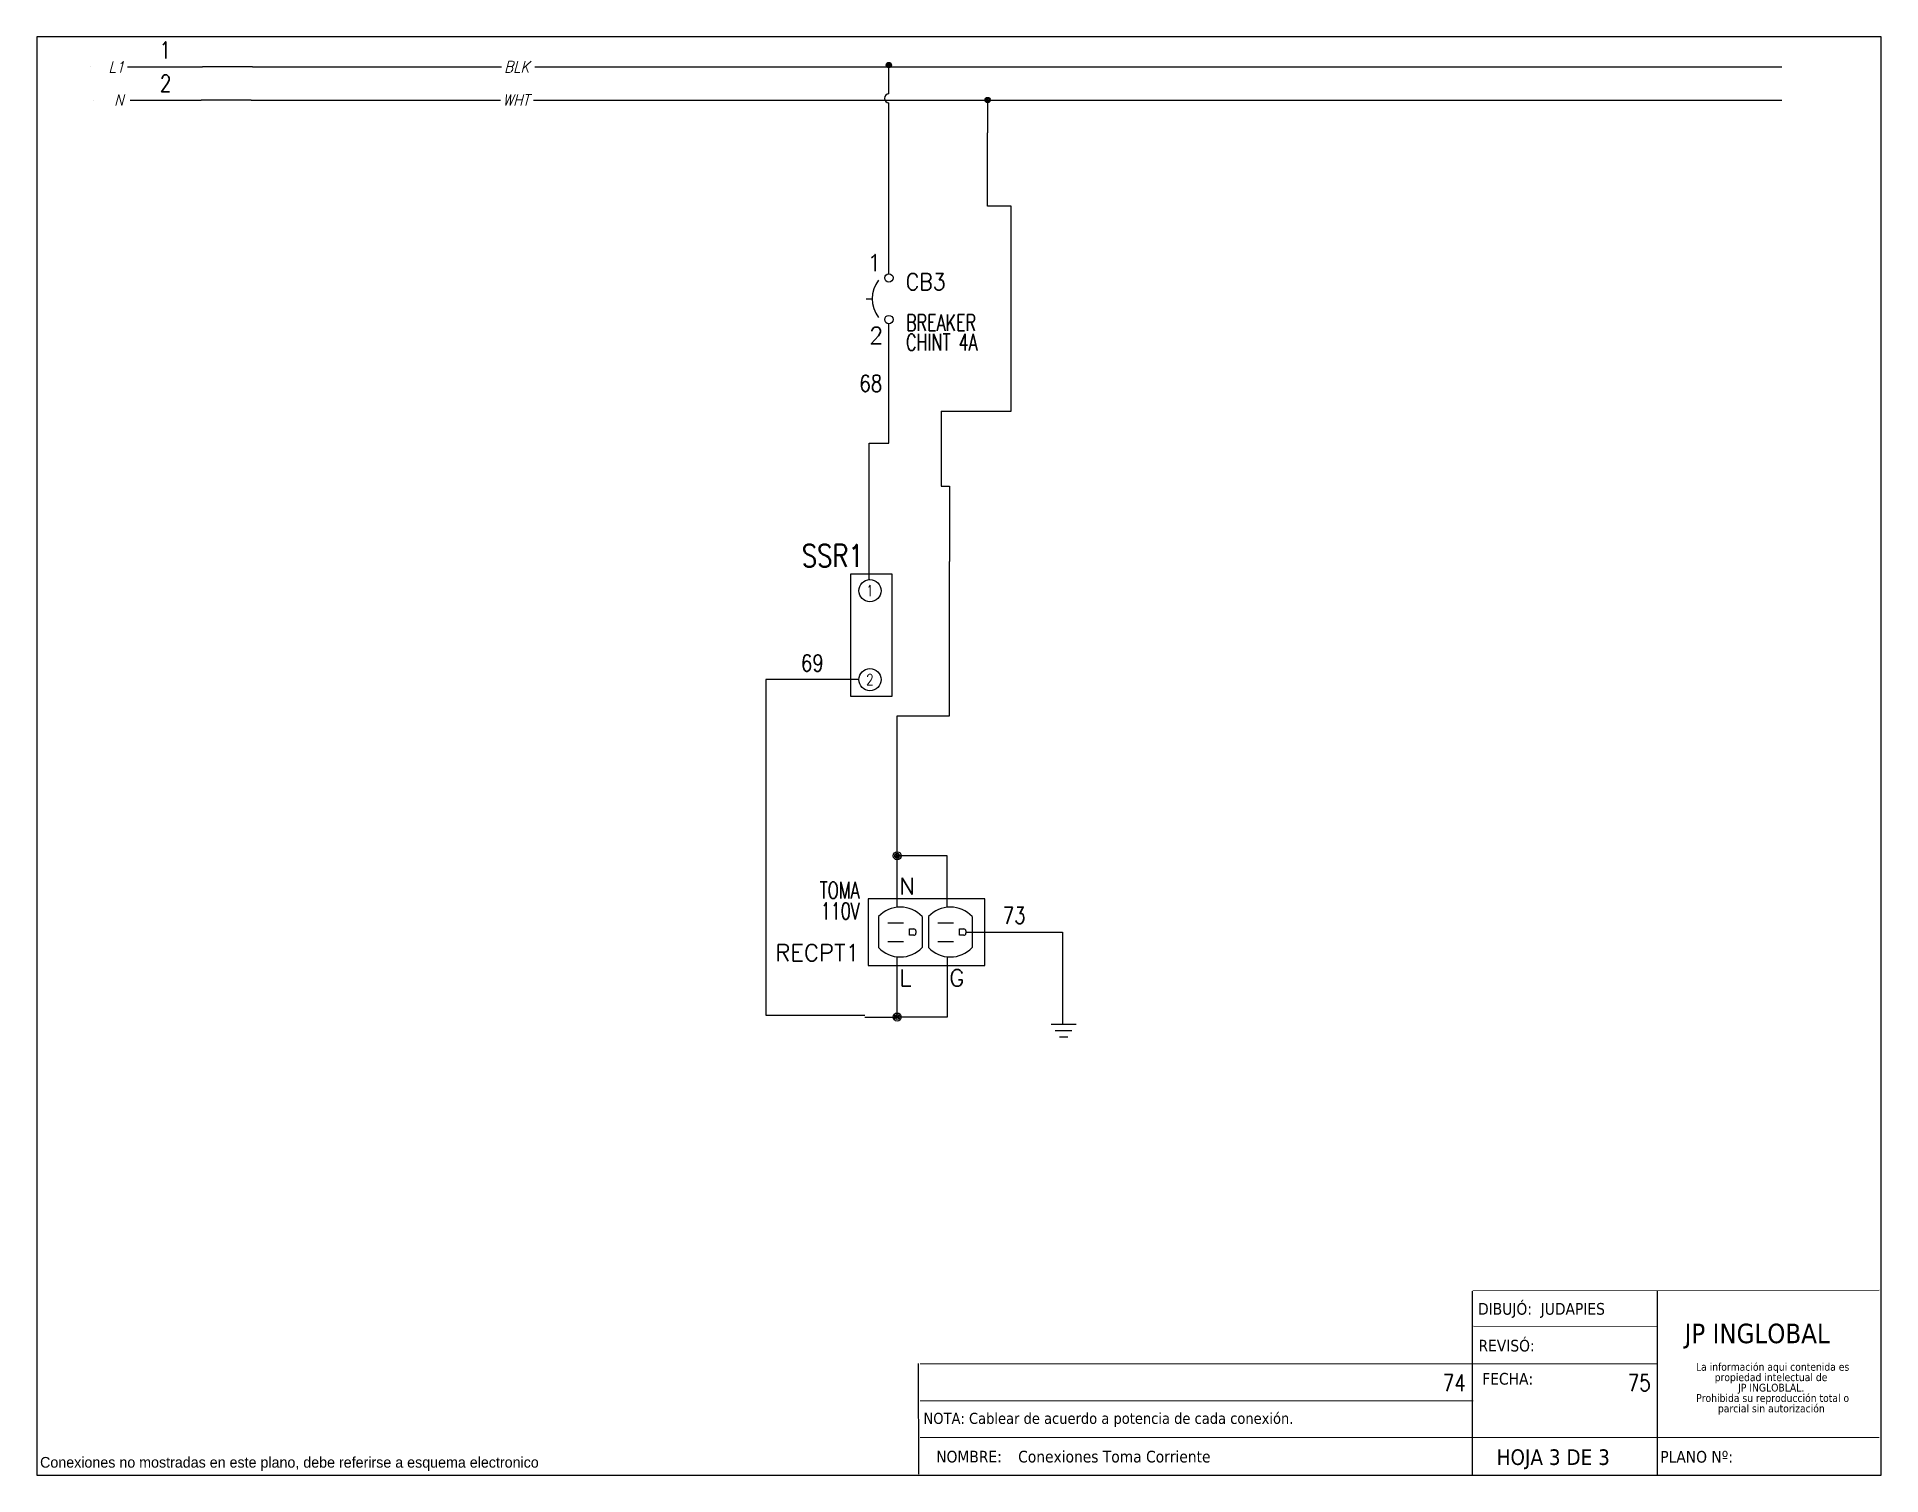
# Model space of a CAD drawing. Header units: inches. Extents: x 15 to 148, y 10 to 111.
# Drawn here: x 126.91 to 147.66, y 94.57 to 110.76 of the extents above; entities outside this region: 1.
import ezdxf
from ezdxf.enums import TextEntityAlignment as Align

# ---------------------------------------------------------------- set-up
doc = ezdxf.new("R2010")
doc.units = ezdxf.units.IN
doc.header["$MEASUREMENT"] = 0
doc.linetypes.add('CENTERX2', pattern=[20.32, 12.7, -2.54, 2.54, -2.54])
doc.linetypes.add('HIDDEN2', pattern=[0.1875, 0.125, -0.0625])
for name, color, linetype in [('BLK_12AWG', 7, 'Continuous'), ('CONTORNO', 179, 'Continuous'), ('DESC', 250, 'Continuous'), ('MISC', 250, 'Continuous'), ('SYMS', 7, 'Continuous'), ('TAGS', 250, 'Continuous'), ('TERMS', 250, 'Continuous'), ('WIREFIXED', 160, 'Continuous')]:
    doc.layers.add(name, color=color, linetype=linetype)
doc.styles.add('SLDTEXTSTYLE0', font='tahoma.ttf')
doc.styles.add('SLDTEXTSTYLE1', font='tahomabd.ttf')
doc.styles.add('WD', font='romans.shx')

# ---------------------------------------------------------------- blocks, each defined once
blk = doc.blocks.new('HT0_LGENERIC')
at = {"style": 'WD', "oblique": 15, "width": 0.9}
blk.add_attdef('COLOR', text='', height=0.125, dxfattribs=at).set_placement((0, 0), align=Align.MIDDLE_CENTER)
at = {"color": 7, "style": 'WD'}
for tag, p in [('X4_TINY_DOT_DONT_REMOVE', (-0.125, 0)), ('X1_TINY_DOT_DONT_REMOVE', (0.125, 0))]:
    blk.add_attdef(tag, p, '', height=0.0001, dxfattribs=at)
at = {"style": 'WD', "flags": 1}
for tag, p in [('X4TERM01', (-0.125, 0)), ('X1TERM01', (0.125, 0))]:
    blk.add_attdef(tag, p, '', height=0.01, dxfattribs=at)
blk = doc.blocks.new('SW_NOTE_2')
at = {"layer": 'CONTORNO', "color": 0, "char_height": 1.0583, "attachment_point": 2, "style": 'SLDTEXTSTYLE0'}
for s, insert in [('La información aqui contenida es ', (10.29, 1.34)), ('propiedad intelectual de', (10.08, -0.07)), ('JP INGLOBLAL.', (10.1, -1.48)), ('Prohibida su reproducción total o ', (10.3, -2.89)), ('parcial sin autorización', (10.12, -4.3))]:
    blk.add_mtext(s, dxfattribs=dict(at, insert=insert))
blk = doc.blocks.new('VCB1')
at = {"linetype": 'HIDDEN2'}
blk.add_line((-0.171, 0), (-0.125, 0), dxfattribs=at)
for centre in [(0, 0.156), (0, -0.156)]:
    blk.add_circle(centre, 0.0312)
blk.add_arc((0.109, 0), 0.234, 143.1301, 216.8699)
at = {"style": 'WD'}
for tag, p, width in [('INST', (0.219, 0.388), 0.7), ('LOC', (0.219, 0.219), 0.7), ('TAG1', (0.127, 0.064), 0.9), ('XREF', (0.129, -0.09), 0.7), ('DESC1', (0.129, -0.242), 0.7), ('DESC2', (0.129, -0.389), 0.7)]:
    blk.add_attdef(tag, p, '', height=0.125, dxfattribs=dict(at, width=width))
at = {"linetype": 'Continuous', "style": 'WD'}
for tag, height, flags, p in [('TERM01', 0.125, 8, (-0.055, 0.207)), ('MFG', 0.01, 9, (-0.142, -0.088)), ('CAT', 0.01, 9, (-0.142, -0.073))]:
    blk.add_attdef(tag, text='', height=height, dxfattribs=dict(at, flags=flags)).set_placement(p, align=Align.RIGHT)
at = {"style": 'WD', "width": 0.7}
blk.add_attdef('RATING1', text='', height=0.125, dxfattribs=at).set_placement((-0.188, 0.062), align=Align.RIGHT)
at = {"color": 7, "style": 'WD', "flags": 1}
for tag, p in [('X2TERM01', (0, 0.188)), ('X8TERM02', (0, -0.188))]:
    blk.add_attdef(tag, p, '', height=0.0125, dxfattribs=at)
at = {"color": 7, "style": 'WD'}
for tag, p in [('X4LINK', (-0.25, 0)), ('X1LINK', (0, 0))]:
    blk.add_attdef(tag, p, '', height=0.01, dxfattribs=at)
at = {"linetype": 'Continuous', "style": 'WD', "flags": 9}
blk.add_attdef('ASSYCODE', text='', height=0.01, dxfattribs=at).set_placement((-0.153, -0.106), align=Align.CENTER)
at = {"style": 'WD', "flags": 9}
for tag, p in [('CONTACT', (-0.129, -0.129)), ('FAMILY', (-0.142, -0.036))]:
    blk.add_attdef(tag, text='', height=0.01, dxfattribs=at).set_placement(p, align=Align.RIGHT)
at = {"linetype": 'Continuous', "style": 'WD', "flags": 8}
blk.add_attdef('TERM02', text='', height=0.125, dxfattribs=at).set_placement((-0.041, -0.213), align=Align.TOP_RIGHT)
blk = doc.blocks.new('VCN1RDUP')
for p, q in [((-0.219, 0.25), (-0.219, -0.25)), ((0.656, 0.25), (-0.219, 0.25)), ((0.656, -0.25), (0.656, 0.25)), ((-0.14, 0.117), (-0.14, -0.117)), ((-0.071, 0.07), (0.046, 0.07)), ((0.093, -0.024), (0.093, 0.023)), ((0.093, 0.023), (0.125, 0.023)), ((0.14, 0.008), (0.14, -0.009)), ((0.187, 0.117), (0.187, -0.117)), ((0.235, 0.117), (0.235, -0.117)), ((0.304, 0.07), (0.421, 0.07)), ((0.468, -0.024), (0.468, 0.023)), ((0.468, 0.023), (0.5, 0.023)), ((0.515, 0.008), (0.515, -0.009)), ((0.562, 0.117), (0.562, -0.117)), ((-0.071, -0.071), (0.046, -0.071)), ((0.125, -0.024), (0.093, -0.024)), ((0.304, -0.071), (0.421, -0.071)), ((0.5, -0.024), (0.468, -0.024)), ((-0.219, -0.25), (0.656, -0.25))]:
    blk.add_line(p, q)
for centre, radius, start, end in [((0.023, -0.039), 0.226, 43.6028, 136.3972), ((0.398, -0.039), 0.226, 43.6028, 136.3972), ((0.125, 0.008), 0.015, 0, 90), ((0.5, 0.008), 0.015, 0, 90), ((0.023, 0.039), 0.226, 223.6028, 316.3972), ((0.125, -0.009), 0.015, 270, 0), ((0.398, 0.039), 0.226, 223.6028, 316.3972), ((0.5, -0.009), 0.015, 270, 0)]:
    blk.add_arc(centre, radius, start, end)
at = {"style": 'WD'}
for tag, width, p in [('INST', 0.7, (-0.281, 0.577)), ('LOC', 0.7, (-0.281, 0.408)), ('DESC1', 0.7, (-0.281, 0.252)), ('DESC2', 0.7, (-0.281, 0.095)), ('RATING1', 0.9, (-0.281, -0.061))]:
    blk.add_attdef(tag, text='', height=0.125, dxfattribs=dict(at, width=width)).set_placement(p, align=Align.RIGHT)
at = {"linetype": 'Continuous', "style": 'WD', "flags": 8}
for tag, p in [('TERM02', (0.016, 0.281)), ('TERM05', (0.391, 0.281)), ('TERM06', (0.587, 0.08))]:
    blk.add_attdef(tag, p, '', height=0.125, dxfattribs=at)
at = {"style": 'WD', "flags": 9}
blk.add_attdef('FAMILY', (-0.152, 0.205), '', height=0.01, rotation=90, dxfattribs=at)
at = {"linetype": 'Continuous', "style": 'WD', "flags": 9}
for tag, p in [('CAT', (-0.108, 0.23)), ('MFG', (-0.089, 0.228)), ('ASSYCODE', (-0.071, 0.23))]:
    blk.add_attdef(tag, text='', height=0.01, rotation=90, dxfattribs=at).set_placement(p, align=Align.CENTER)
at = {"style": 'WD', "flags": 1}
for tag, p in [('X2TERM02', (0, 0.188)), ('X2TERM05', (0.375, 0.188)), ('X1TERM03', (0.14, 0)), ('X1TERM06', (0.515, 0)), ('X8TERM01', (0, -0.188)), ('X8TERM04', (0.375, -0.188))]:
    blk.add_attdef(tag, p, '', height=0.0125, dxfattribs=at)
at = {"style": 'WD'}
blk.add_attdef('TAG1', text='', height=0.125, dxfattribs=at).set_placement((-0.281, -0.217), align=Align.RIGHT)
at = {"linetype": 'Continuous', "style": 'WD', "flags": 8}
for tag, p in [('TERM01', (0.016, -0.281)), ('TERM04', (0.391, -0.281))]:
    blk.add_attdef(tag, text='', height=0.125, dxfattribs=at).set_placement(p, align=Align.TOP_LEFT)
blk = doc.blocks.new('WDDOT')
for radius in [0.03, 0.0187, 0.00929]:
    blk.add_circle((0, 0), radius)
blk = doc.blocks.new('VDV1T6')
for p, q in [((-0.109, 0.344), (-0.109, -0.344)), ((0.125, 0.344), (-0.109, 0.344)), ((0.125, -0.344), (0.125, 0.344)), ((-0.109, -0.344), (0.125, -0.344))]:
    blk.add_line(p, q)
for centre in [(0, 0.25), (0, -0.25)]:
    blk.add_circle(centre, 0.0625)
at = {"style": 'WD'}
for tag, p, width in [('INST', (0.177, 0.559), 0.7), ('LOC', (0.177, 0.39), 0.7), ('TAG1', (0.172, 0.234), 0.8), ('DESC1', (0.172, 0.077), 0.7), ('DESC2', (0.172, -0.079), 0.7), ('RATING1', (0.188, -0.235), 0.7), ('RATING2', (0.188, -0.391), 0.7), ('XREF', (0.172, -0.548), 0.7)]:
    blk.add_attdef(tag, p, '', height=0.125, dxfattribs=dict(at, width=width))
at = {"style": 'WD', "flags": 1}
for tag, p in [('X2TERM02', (0, 0.312)), ('X4TERM02', (-0.062, 0.25)), ('X1TERM02', (0.062, 0.25)), ('X4TERM01', (-0.062, -0.25)), ('X8TERM01', (0, -0.312)), ('X1TERM01', (0.062, -0.25))]:
    blk.add_attdef(tag, p, '', height=0.0125, dxfattribs=at)
at = {"linetype": 'Continuous', "style": 'WD', "width": 0.8, "flags": 8}
for tag, p in [('TERM02', (0, 0.25)), ('TERM01', (0, -0.25))]:
    blk.add_attdef(tag, text='', height=0.0625, dxfattribs=at).set_placement(p, align=Align.MIDDLE)
at = {"linetype": 'Continuous', "style": 'WD', "flags": 9}
blk.add_attdef('ASSYCODE', text='', height=0.01, dxfattribs=at).set_placement((0.203, -0.109), align=Align.CENTER)
at = {"style": 'WD', "flags": 9}
blk.add_attdef('FAMILY', text='', height=0.01, dxfattribs=at).set_placement((0.198, -0.065), align=Align.CENTER)
at = {"linetype": 'Continuous', "style": 'WD', "flags": 1}
for tag, p in [('MFG', (0.203, -0.094)), ('CAT', (0.203, -0.075))]:
    blk.add_attdef(tag, text='', height=0.01, dxfattribs=at).set_placement(p, align=Align.MIDDLE)
blk = doc.blocks.new('VGND2')
for p, q in [((0.09375, 0), (-0.09375, 0)), ((-0.0625, -0.046875), (0.0625, -0.046875)), ((-0.03125, -0.09375), (0.03125, -0.09375))]:
    blk.add_line(p, q)
at = {"style": 'WD', "flags": 1}
blk.add_attdef('X2TERM01', (0, 0), '', height=0.01, dxfattribs=at)
blk = doc.blocks.new('WD_WNH')
at = {"linetype": 'Continuous', "style": 'WD', "width": 0.8}
blk.add_attdef('WIRENO', text='', height=0.125, dxfattribs=at).set_placement((0, 0.062), align=Align.CENTER)
at = {"style": 'WD', "flags": 1}
for tag, p in [('W01USER', (0, 0.078)), ('W02USER', (0, 0.07)), ('W03USER', (0, 0.062)), ('W04USER', (0, 0.055)), ('W05USER', (0, 0.047)), ('W06USER', (0, 0.039)), ('W07USER', (0, 0.031)), ('W08USER', (0, 0.023)), ('W09USER', (0, 0.016)), ('W10USER', (0, 0.008))]:
    blk.add_attdef(tag, text='', height=0.005, dxfattribs=at).set_placement(p, align=Align.CENTER)
blk = doc.blocks.new('WD_WNV')
at = {"linetype": 'Continuous', "style": 'WD', "width": 0.8}
blk.add_attdef('WIRENO', text='', height=0.125, dxfattribs=at).set_placement((-0.05, 0), align=Align.MIDDLE_RIGHT)
at = {"style": 'WD', "flags": 1}
for tag, p in [('W01USER', (-0.062, 0.094)), ('W02USER', (-0.062, 0.086)), ('W03USER', (-0.062, 0.078)), ('W04USER', (-0.062, 0.07)), ('W05USER', (-0.062, 0.062)), ('W06USER', (-0.062, 0.055)), ('W07USER', (-0.062, 0.047)), ('W08USER', (-0.062, 0.039)), ('W09USER', (-0.062, 0.031)), ('W10USER', (-0.062, 0.023))]:
    blk.add_attdef(tag, text='', height=0.005, dxfattribs=at).set_placement(p, align=Align.CENTER)

msp = doc.modelspace()

# ---------------------------------------------------------------- hatches: boundary and pattern name
h = msp.add_hatch()
h.set_pattern_fill('AR-CONC', color=256)
h.paths.add_polyline_path([(14.916, 10.258), (14.742, 10.258), (14.742, 10.142), (14.916, 10.142)])
h.paths.add_polyline_path([(15.178, 9.983), (15.004, 9.983), (15.004, 9.866), (15.178, 9.866)])
h.paths.add_polyline_path([(15.425, 10.258), (15.251, 10.258), (15.251, 10.142), (15.425, 10.142)])

# ---------------------------------------------------------------- linework, layer by layer
at = {"color": 7, "linetype": 'Continuous'}
for p, q in [((147.66, 110.759), (126.91, 110.759)), ((126.91, 110.759), (126.91, 94.574)), ((147.66, 94.574), (147.66, 110.759)), ((126.91, 94.574), (147.66, 94.574))]:
    msp.add_line(p, q, dxfattribs=at)
at = {"color": 7, "linetype": 'CENTERX2', "lineweight": 0}
for p, q in [((147.66, 97.991), (147.66, 94.574)), ((136.843, 94.575), (147.637, 94.575))]:
    msp.add_line(p, q, dxfattribs=at)
at = {"color": 7, "linetype": 'Continuous', "lineweight": 0}
for p, q in [((147.637, 96.656), (143.067, 96.648)), ((145.147, 96.241), (143.073, 96.249)), ((145.147, 95.826), (136.847, 95.826)), ((143.072, 95.411), (136.847, 95.411)), ((147.637, 94.996), (136.847, 94.996))]:
    msp.add_line(p, q, dxfattribs=at)
at = {"layer": 'BLK_12AWG'}
for p, q in [((127.93, 110.422), (128.775, 110.422)), ((129.338, 110.422), (128.775, 110.422)), ((129.338, 110.422), (132.139, 110.422)), ((132.513, 110.422), (146.543, 110.422)), ((136.496, 110.117), (136.496, 110.441)), ((127.958, 110.048), (128.758, 110.048)), ((129.32, 110.048), (128.758, 110.048)), ((129.32, 110.048), (132.125, 110.048)), ((132.498, 110.048), (146.543, 110.048)), ((136.496, 109.728), (136.496, 110.017)), ((137.608, 109.678), (137.608, 110.048)), ((136.496, 109.628), (136.496, 109.728)), ((136.496, 108.094), (136.496, 109.628)), ((137.606, 108.855), (137.606, 109.678)), ((137.871, 108.855), (137.606, 108.855)), ((137.871, 106.545), (137.871, 108.855)), ((136.496, 106.188), (136.496, 107.531)), ((137.085, 106.545), (137.085, 105.701)), ((137.085, 106.545), (137.871, 106.545)), ((136.275, 104.845), (136.275, 106.188)), ((136.275, 106.188), (136.496, 106.188)), ((137.085, 105.701), (137.179, 105.701)), ((137.179, 105.701), (137.179, 104.856)), ((136.275, 104.658), (136.275, 104.845)), ((137.179, 104.669), (137.179, 104.856)), ((137.179, 103.118), (137.179, 104.669)), ((136.158, 103.526), (135.113, 103.526)), ((135.113, 103.526), (135.113, 99.751)), ((136.59, 100.966), (136.59, 103.118)), ((136.59, 103.118), (137.179, 103.118)), ((136.643, 101.543), (136.59, 101.543)), ((137.152, 101.543), (136.643, 101.543)), ((137.152, 100.966), (137.152, 101.543)), ((137.363, 100.685), (138.449, 100.685)), ((138.449, 100.685), (138.449, 99.647)), ((136.59, 99.729), (136.59, 100.404)), ((137.152, 100.404), (137.152, 99.729)), ((135.113, 99.751), (136.227, 99.751)), ((136.227, 99.729), (136.59, 99.729)), ((137.152, 99.729), (136.59, 99.729)), ((143.062, 94.576), (143.062, 96.645)), ((145.143, 94.579), (145.143, 96.648))]:
    msp.add_line(p, q, dxfattribs=at)
msp.add_arc((136.496, 110.067), 0.05, 90, 270, dxfattribs=at)
at = {"layer": 'DESC'}
msp.add_line((136.834, 94.585), (136.83, 95.831), dxfattribs=at)

# ---------------------------------------------------------------- block references
at = {"layer": 'CONTORNO', "color": 7, "xscale": 0.083, "yscale": 0.083, "zscale": 0.083}
msp.add_blockref('SW_NOTE_2', (145.585, 95.725), dxfattribs=at)
at = {"layer": 'SYMS'}
ref = msp.add_blockref('HT0_LGENERIC', (127.805, 110.42), dxfattribs=at)
ref.add_attrib('X1_TINY_DOT_DONT_REMOVE', '.', (128.105, 110.42), dxfattribs={"layer": 'MISC', "color": 7, "height": 0.0001, "style": 'WD'})
ref.add_attrib('X4_TINY_DOT_DONT_REMOVE', '.', (127.517, 110.42), dxfattribs={"layer": 'MISC', "color": 7, "height": 0.0001, "style": 'WD'})
ref.add_attrib('COLOR', 'L1', dxfattribs={"layer": 'MISC', "height": 0.125, "style": 'WD', "oblique": 15, "width": 0.9}).set_placement((127.805, 110.42), align=Align.MIDDLE_CENTER)
ref = msp.add_blockref('HT0_LGENERIC', (132.309, 110.422), dxfattribs=at)
ref.add_attrib('X1_TINY_DOT_DONT_REMOVE', '.', (132.513, 110.422), dxfattribs={"layer": 'MISC', "color": 7, "height": 0.0001, "style": 'WD'})
ref.add_attrib('X4_TINY_DOT_DONT_REMOVE', '.', (132.139, 110.422), dxfattribs={"layer": 'MISC', "color": 7, "height": 0.0001, "style": 'WD'})
ref.add_attrib('COLOR', 'BLK', dxfattribs={"layer": 'MISC', "height": 0.125, "style": 'WD', "oblique": 15, "width": 0.9}).set_placement((132.309, 110.422), align=Align.MIDDLE_CENTER)
for p in [(136.496, 110.441), (137.608, 110.048)]:
    msp.add_blockref('WDDOT', p, dxfattribs=at)
ref = msp.add_blockref('HT0_LGENERIC', (127.833, 110.048), dxfattribs=at)
ref.add_attrib('X1_TINY_DOT_DONT_REMOVE', '.', (128.132, 110.048), dxfattribs={"layer": 'MISC', "color": 7, "height": 0.0001, "style": 'WD'})
ref.add_attrib('X4_TINY_DOT_DONT_REMOVE', '.', (127.544, 110.048), dxfattribs={"layer": 'MISC', "color": 7, "height": 0.0001, "style": 'WD'})
ref.add_attrib('COLOR', 'N', dxfattribs={"layer": 'MISC', "height": 0.125, "style": 'WD', "oblique": 15, "width": 0.9}).set_placement((127.833, 110.048), align=Align.MIDDLE_CENTER)
ref = msp.add_blockref('HT0_LGENERIC', (132.301, 110.048), dxfattribs=at)
ref.add_attrib('X1_TINY_DOT_DONT_REMOVE', '.', (132.498, 110.048), dxfattribs={"layer": 'MISC', "color": 7, "height": 0.0001, "style": 'WD'})
ref.add_attrib('X4_TINY_DOT_DONT_REMOVE', '.', (132.125, 110.048), dxfattribs={"layer": 'MISC', "color": 7, "height": 0.0001, "style": 'WD'})
ref.add_attrib('COLOR', 'WHT', dxfattribs={"layer": 'MISC', "height": 0.125, "style": 'WD', "oblique": 15, "width": 0.9}).set_placement((132.301, 110.048), align=Align.MIDDLE_CENTER)
ref = msp.add_blockref('VCB1', (136.496, 107.812), dxfattribs=dict(at, xscale=1.5, yscale=1.5, zscale=1.5))
ref.add_attrib('DESC2', 'CHINT 4A', (136.689, 107.228), dxfattribs={"layer": 'DESC', "height": 0.1875, "style": 'WD', "width": 0.7})
ref.add_attrib('DESC1', 'BREAKER', (136.689, 107.449), dxfattribs={"layer": 'DESC', "height": 0.1875, "style": 'WD', "width": 0.7})
ref.add_attrib('TAG1', 'CB3', (136.686, 107.909), dxfattribs={"layer": 'TAGS', "height": 0.1875, "style": 'WD', "width": 0.9})
ref.add_attrib('TERM02', '2', dxfattribs={"layer": 'TERMS', "linetype": 'Continuous', "height": 0.188, "style": 'WD', "flags": 8}).set_placement((136.435, 107.492), align=Align.TOP_RIGHT)
ref.add_attrib('TERM01', '1', dxfattribs={"layer": 'TERMS', "linetype": 'Continuous', "height": 0.188, "style": 'WD', "flags": 8}).set_placement((136.413, 108.122), align=Align.RIGHT)
ref = msp.add_blockref('VDV1T6', (136.283, 104.026), dxfattribs=dict(at, xscale=2, yscale=2, zscale=2))
ref.add_attrib('TERM02', '1', dxfattribs={"layer": 'TERMS', "linetype": 'Continuous', "height": 0.125, "style": 'WD', "width": 0.8, "flags": 8}).set_placement((136.283, 104.526), align=Align.MIDDLE)
ref.add_attrib('TERM01', '2', dxfattribs={"layer": 'TERMS', "linetype": 'Continuous', "height": 0.125, "style": 'WD', "width": 0.8, "flags": 8}).set_placement((136.283, 103.526), align=Align.MIDDLE)
ref.add_attrib('TAG1', 'SSR1', (135.517, 104.796), dxfattribs={"layer": 'TAGS', "height": 0.25, "style": 'WD', "width": 0.8})
at = {"layer": 'SYMS', "xscale": 1.5, "yscale": 1.5, "zscale": 1.5}
for name, p in [('WDDOT', (136.59, 101.543)), ('WDDOT', (136.59, 99.729)), ('VGND2', (138.461, 99.646))]:
    msp.add_blockref(name, p, dxfattribs=at)
at = {"layer": 'SYMS'}
ref = msp.add_blockref('VCN1RDUP', (136.59, 100.685), dxfattribs=dict(at, xscale=1.5, yscale=1.5, zscale=1.5))
ref.add_attrib('TERM04', 'G', dxfattribs={"layer": 'TERMS', "linetype": 'Continuous', "height": 0.188, "style": 'WD', "flags": 8}).set_placement((137.176, 100.263), align=Align.TOP_LEFT)
ref.add_attrib('TERM01', 'L', dxfattribs={"layer": 'TERMS', "linetype": 'Continuous', "height": 0.188, "style": 'WD', "flags": 8}).set_placement((136.613, 100.263), align=Align.TOP_LEFT)
ref.add_attrib('TERM02', 'N', (136.613, 101.107), dxfattribs={"layer": 'TERMS', "linetype": 'Continuous', "height": 0.188, "style": 'WD', "flags": 8})
ref.add_attrib('DESC2', '110V', dxfattribs={"layer": 'DESC', "height": 0.1875, "style": 'WD', "width": 0.7}).set_placement((136.168, 100.828), align=Align.RIGHT)
ref.add_attrib('DESC1', 'TOMA', dxfattribs={"layer": 'DESC', "height": 0.1875, "style": 'WD', "width": 0.7}).set_placement((136.168, 101.062), align=Align.RIGHT)
ref.add_attrib('TAG1', 'RECPT1', dxfattribs={"layer": 'TAGS', "height": 0.1875, "style": 'WD'}).set_placement((136.168, 100.359), align=Align.RIGHT)
at = {"layer": 'WIREFIXED'}
ref = msp.add_blockref('WD_WNH', (128.353, 110.422), dxfattribs=dict(at, xscale=1.5, yscale=1.5, zscale=1.5))
ref.add_attrib('WIRENOF', '1', dxfattribs={"linetype": 'Continuous', "height": 0.188, "style": 'WD', "width": 0.8}).set_placement((128.353, 110.516), align=Align.CENTER)
ref = msp.add_blockref('WD_WNH', (128.358, 110.048), dxfattribs=dict(at, xscale=1.5, yscale=1.5, zscale=1.5))
ref.add_attrib('WIRENOF', '2', dxfattribs={"linetype": 'Continuous', "height": 0.188, "style": 'WD', "width": 0.8}).set_placement((128.358, 110.142), align=Align.CENTER)
ref = msp.add_blockref('WD_WNV', (136.496, 106.86), dxfattribs=dict(at, xscale=1.5, yscale=1.5, zscale=1.5))
ref.add_attrib('WIRENOF', '68', dxfattribs={"linetype": 'Continuous', "height": 0.1875, "style": 'WD', "width": 0.8}).set_placement((136.421, 106.86), align=Align.MIDDLE_RIGHT)
ref = msp.add_blockref('WD_WNH', (135.635, 103.526), dxfattribs=dict(at, xscale=1.5, yscale=1.5, zscale=1.5))
ref.add_attrib('WIRENOF', '69', dxfattribs={"linetype": 'Continuous', "height": 0.1875, "style": 'WD', "width": 0.8}).set_placement((135.635, 103.619), align=Align.CENTER)
ref = msp.add_blockref('WD_WNH', (137.906, 100.685), dxfattribs=dict(at, xscale=1.5, yscale=1.5, zscale=1.5))
ref.add_attrib('WIRENOF', '73', dxfattribs={"linetype": 'Continuous', "height": 0.1875, "style": 'WD', "width": 0.8}).set_placement((137.906, 100.779), align=Align.CENTER)
ref = msp.add_blockref('WD_WNV', (143.062, 95.611), dxfattribs=dict(at, xscale=1.5, yscale=1.5, zscale=1.5))
ref.add_attrib('WIRENOF', '74', dxfattribs={"linetype": 'Continuous', "height": 0.1875, "style": 'WD', "width": 0.8}).set_placement((142.987, 95.611), align=Align.MIDDLE_RIGHT)
ref = msp.add_blockref('WD_WNV', (145.143, 95.613), dxfattribs=dict(at, xscale=1.5, yscale=1.5, zscale=1.5))
ref.add_attrib('WIRENOF', '75', dxfattribs={"linetype": 'Continuous', "height": 0.1875, "style": 'WD', "width": 0.8}).set_placement((145.068, 95.613), align=Align.MIDDLE_RIGHT)

# ---------------------------------------------------------------- texts
at = {"color": 7, "linetype": 'Continuous', "lineweight": 0, "attachment_point": 1, "style": 'SLDTEXTSTYLE0'}
for s, insert, char_height in [('REVISÓ:', (143.13, 96.097), 0.1318), ('FECHA:', (143.173, 95.724), 0.1318), ('NOTA: Cablear de acuerdo a potencia de cada conexión.', (136.886, 95.275), 0.1245), ('\\pi-0.39529,l0.52705,t1.0541;NOMBRE:^IConexiones Toma Corriente', (136.897, 94.848), 0.13176), ('HOJA 3 DE 3', (143.334, 94.864), 0.17568), ('PLANO Nº:', (145.176, 94.846), 0.1318)]:
    msp.add_mtext(s, dxfattribs=dict(at, insert=insert, char_height=char_height))
at = {"insert": (126.946, 94.778), "char_height": 0.12, "attachment_point": 1}
msp.add_mtext_dynamic_manual_height_columns('Conexiones no mostradas en este plano, debe referirse a esquema electronico', width=9.45621, gutter_width=0.05, heights=[0], dxfattribs=at)
at = {"layer": 'CONTORNO', "color": 7, "insert": (143.125, 96.511), "char_height": 0.13176, "attachment_point": 1, "style": 'SLDTEXTSTYLE0'}
msp.add_mtext('DIBUJÓ:  JUDAPIES', dxfattribs=at)
at = {"layer": 'CONTORNO', "insert": (145.449, 96.278), "char_height": 0.2196, "attachment_point": 1, "style": 'SLDTEXTSTYLE1'}
msp.add_mtext('JP INGLOBAL', dxfattribs=at)

doc.saveas('drawing.dxf')
